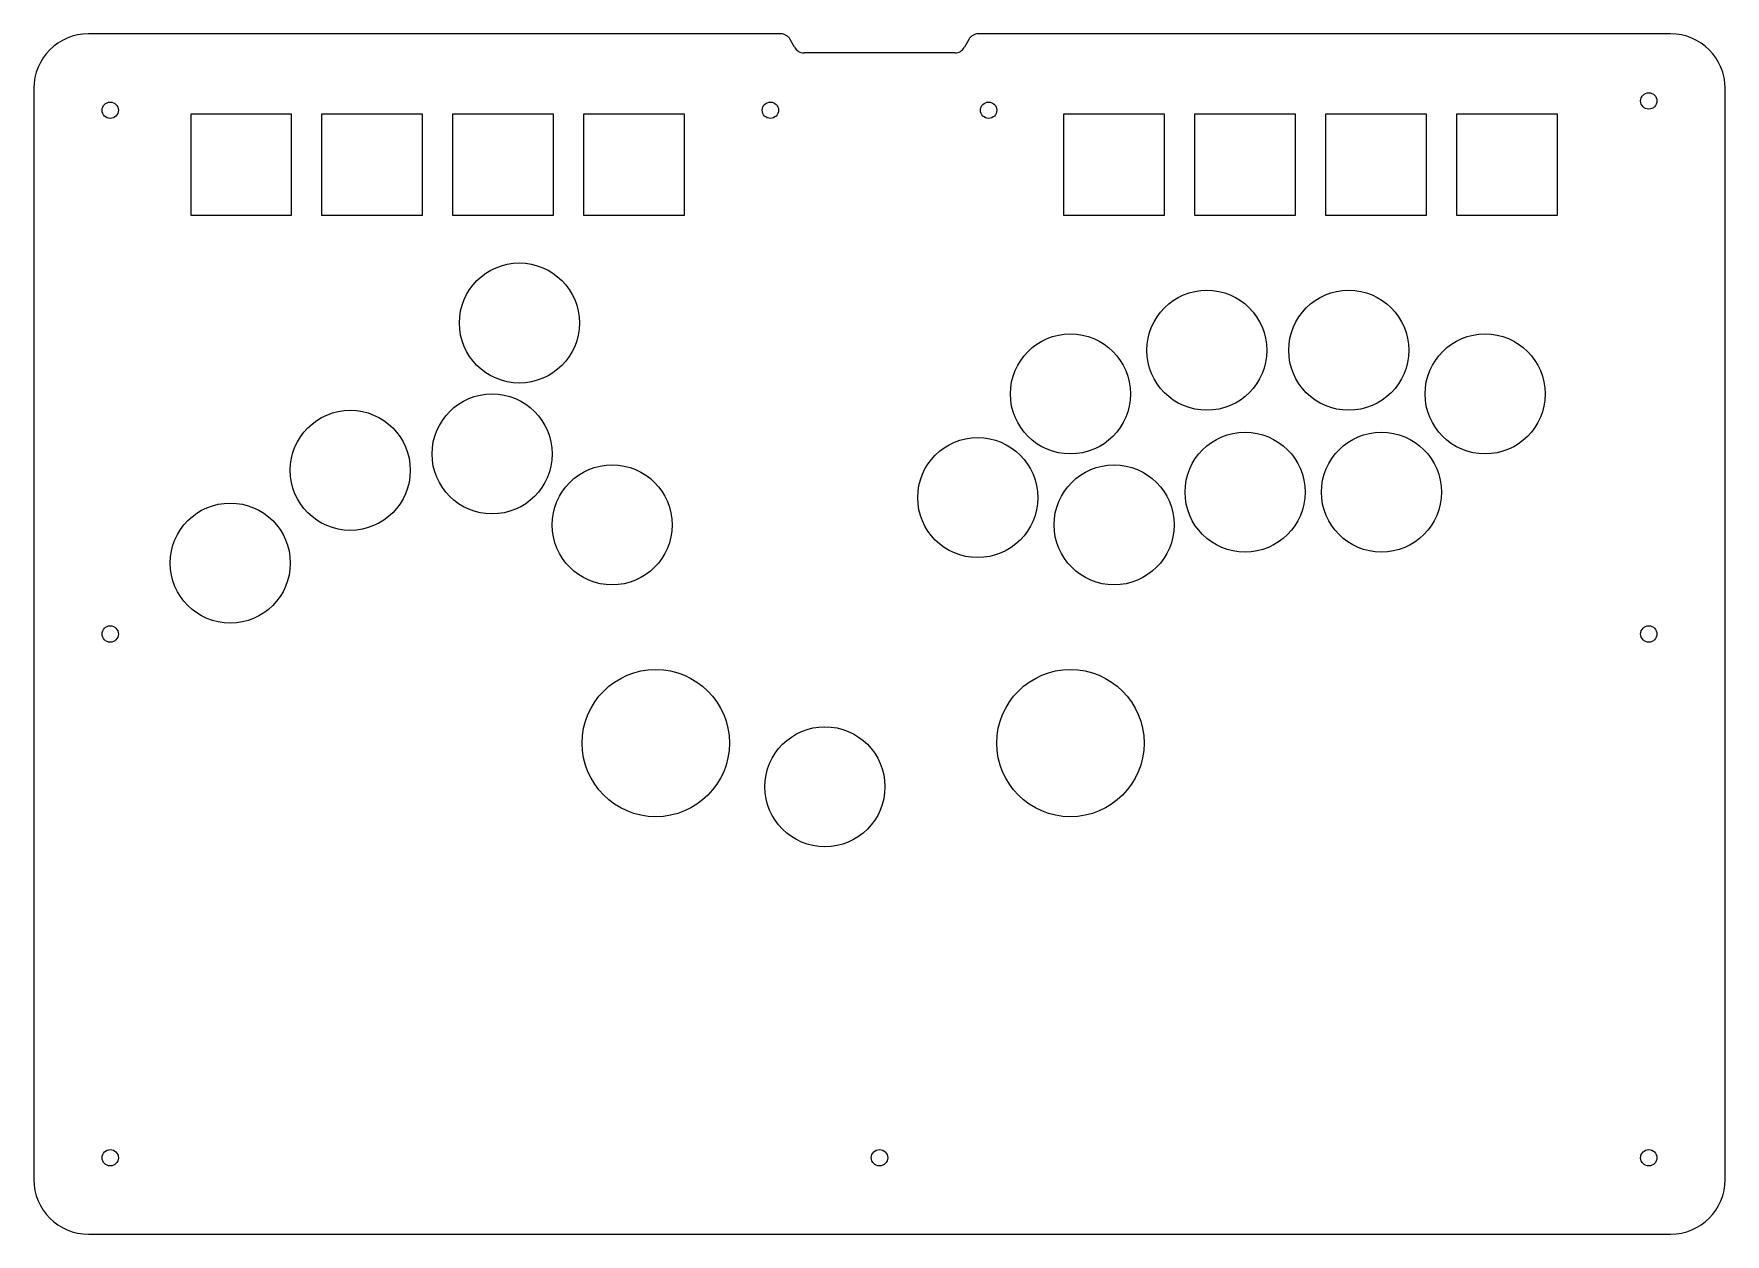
# Model space of a CAD drawing. Header units: millimetres. Extents: x 0 to 310, y -220 to 0.
import ezdxf

# ---------------------------------------------------------------- set-up
doc = ezdxf.new("R2010")
doc.units = ezdxf.units.MM

msp = doc.modelspace()

# ---------------------------------------------------------------- linework, layer by layer
at = {"color": 7, "linetype": 'Continuous', "lineweight": 25}
for p, q in [((136.88, 0), (10, 0)), ((300, 0), (173.12, 0)), ((139.43, -2.47), (138.63, -1.03)), ((171.37, -1.03), (170.57, -2.47)), ((168.82, -3.5), (141.18, -3.5)), ((0, -10), (0, -210)), ((310, -210), (310, -10)), ((28.75, -14.75), (28.75, -33.25)), ((47.25, -14.75), (28.75, -14.75)), ((47.25, -33.25), (47.25, -14.75)), ((52.75, -14.75), (52.75, -33.25)), ((71.25, -14.75), (52.75, -14.75)), ((71.25, -33.25), (71.25, -14.75)), ((76.75, -14.75), (76.75, -33.25)), ((95.25, -14.75), (76.75, -14.75)), ((95.25, -33.25), (95.25, -14.75)), ((100.75, -14.75), (100.75, -33.25)), ((119.25, -14.75), (100.75, -14.75)), ((119.25, -33.25), (119.25, -14.75)), ((188.75, -14.75), (188.75, -33.25)), ((207.25, -14.75), (188.75, -14.75)), ((207.25, -33.25), (207.25, -14.75)), ((212.75, -14.75), (212.75, -33.25)), ((231.25, -14.75), (212.75, -14.75)), ((231.25, -33.25), (231.25, -14.75)), ((236.75, -14.75), (236.75, -33.25)), ((255.25, -14.75), (236.75, -14.75)), ((255.25, -33.25), (255.25, -14.75)), ((260.75, -14.75), (260.75, -33.25)), ((279.25, -14.75), (260.75, -14.75)), ((279.25, -33.25), (279.25, -14.75)), ((28.75, -33.25), (47.25, -33.25)), ((52.75, -33.25), (71.25, -33.25)), ((76.75, -33.25), (95.25, -33.25)), ((100.75, -33.25), (119.25, -33.25)), ((188.75, -33.25), (207.25, -33.25)), ((212.75, -33.25), (231.25, -33.25)), ((236.75, -33.25), (255.25, -33.25)), ((260.75, -33.25), (279.25, -33.25)), ((10, -220), (300, -220))]:
    msp.add_line(p, q, dxfattribs=at)
for centre, radius in [((296, -12.29), 1.5), ((14, -14), 1.5), ((135, -14), 1.5), ((175, -14), 1.5), ((89, -53), 11), ((215, -58), 11), ((241, -58), 11), ((190, -66), 11), ((266, -66), 11), ((84, -77), 11), ((58, -80), 11), ((173, -85), 11), ((222, -84), 11), ((247, -84), 11), ((106, -90), 11), ((198, -90), 11), ((36, -97), 11), ((14, -110), 1.5), ((296, -110), 1.5), ((114, -130), 13.5), ((190, -130), 13.5), ((145, -138), 11), ((14, -206), 1.5), ((155, -206), 1.5), ((296, -206), 1.5)]:
    msp.add_circle(centre, radius, dxfattribs=at)
for centre, radius, start, end in [((10, -10), 10, 90, 180), ((136.88, -2), 2, 28.955, 90), ((173.12, -2), 2, 90, 151.045), ((300, -10), 10, 0, 90), ((141.18, -1.5), 2, 208.955, 270), ((168.82, -1.5), 2, 270, 331.045), ((10, -210), 10, 180, 270), ((300, -210), 10, 270, 0)]:
    msp.add_arc(centre, radius, start, end, dxfattribs=at)

doc.saveas('drawing.dxf')
